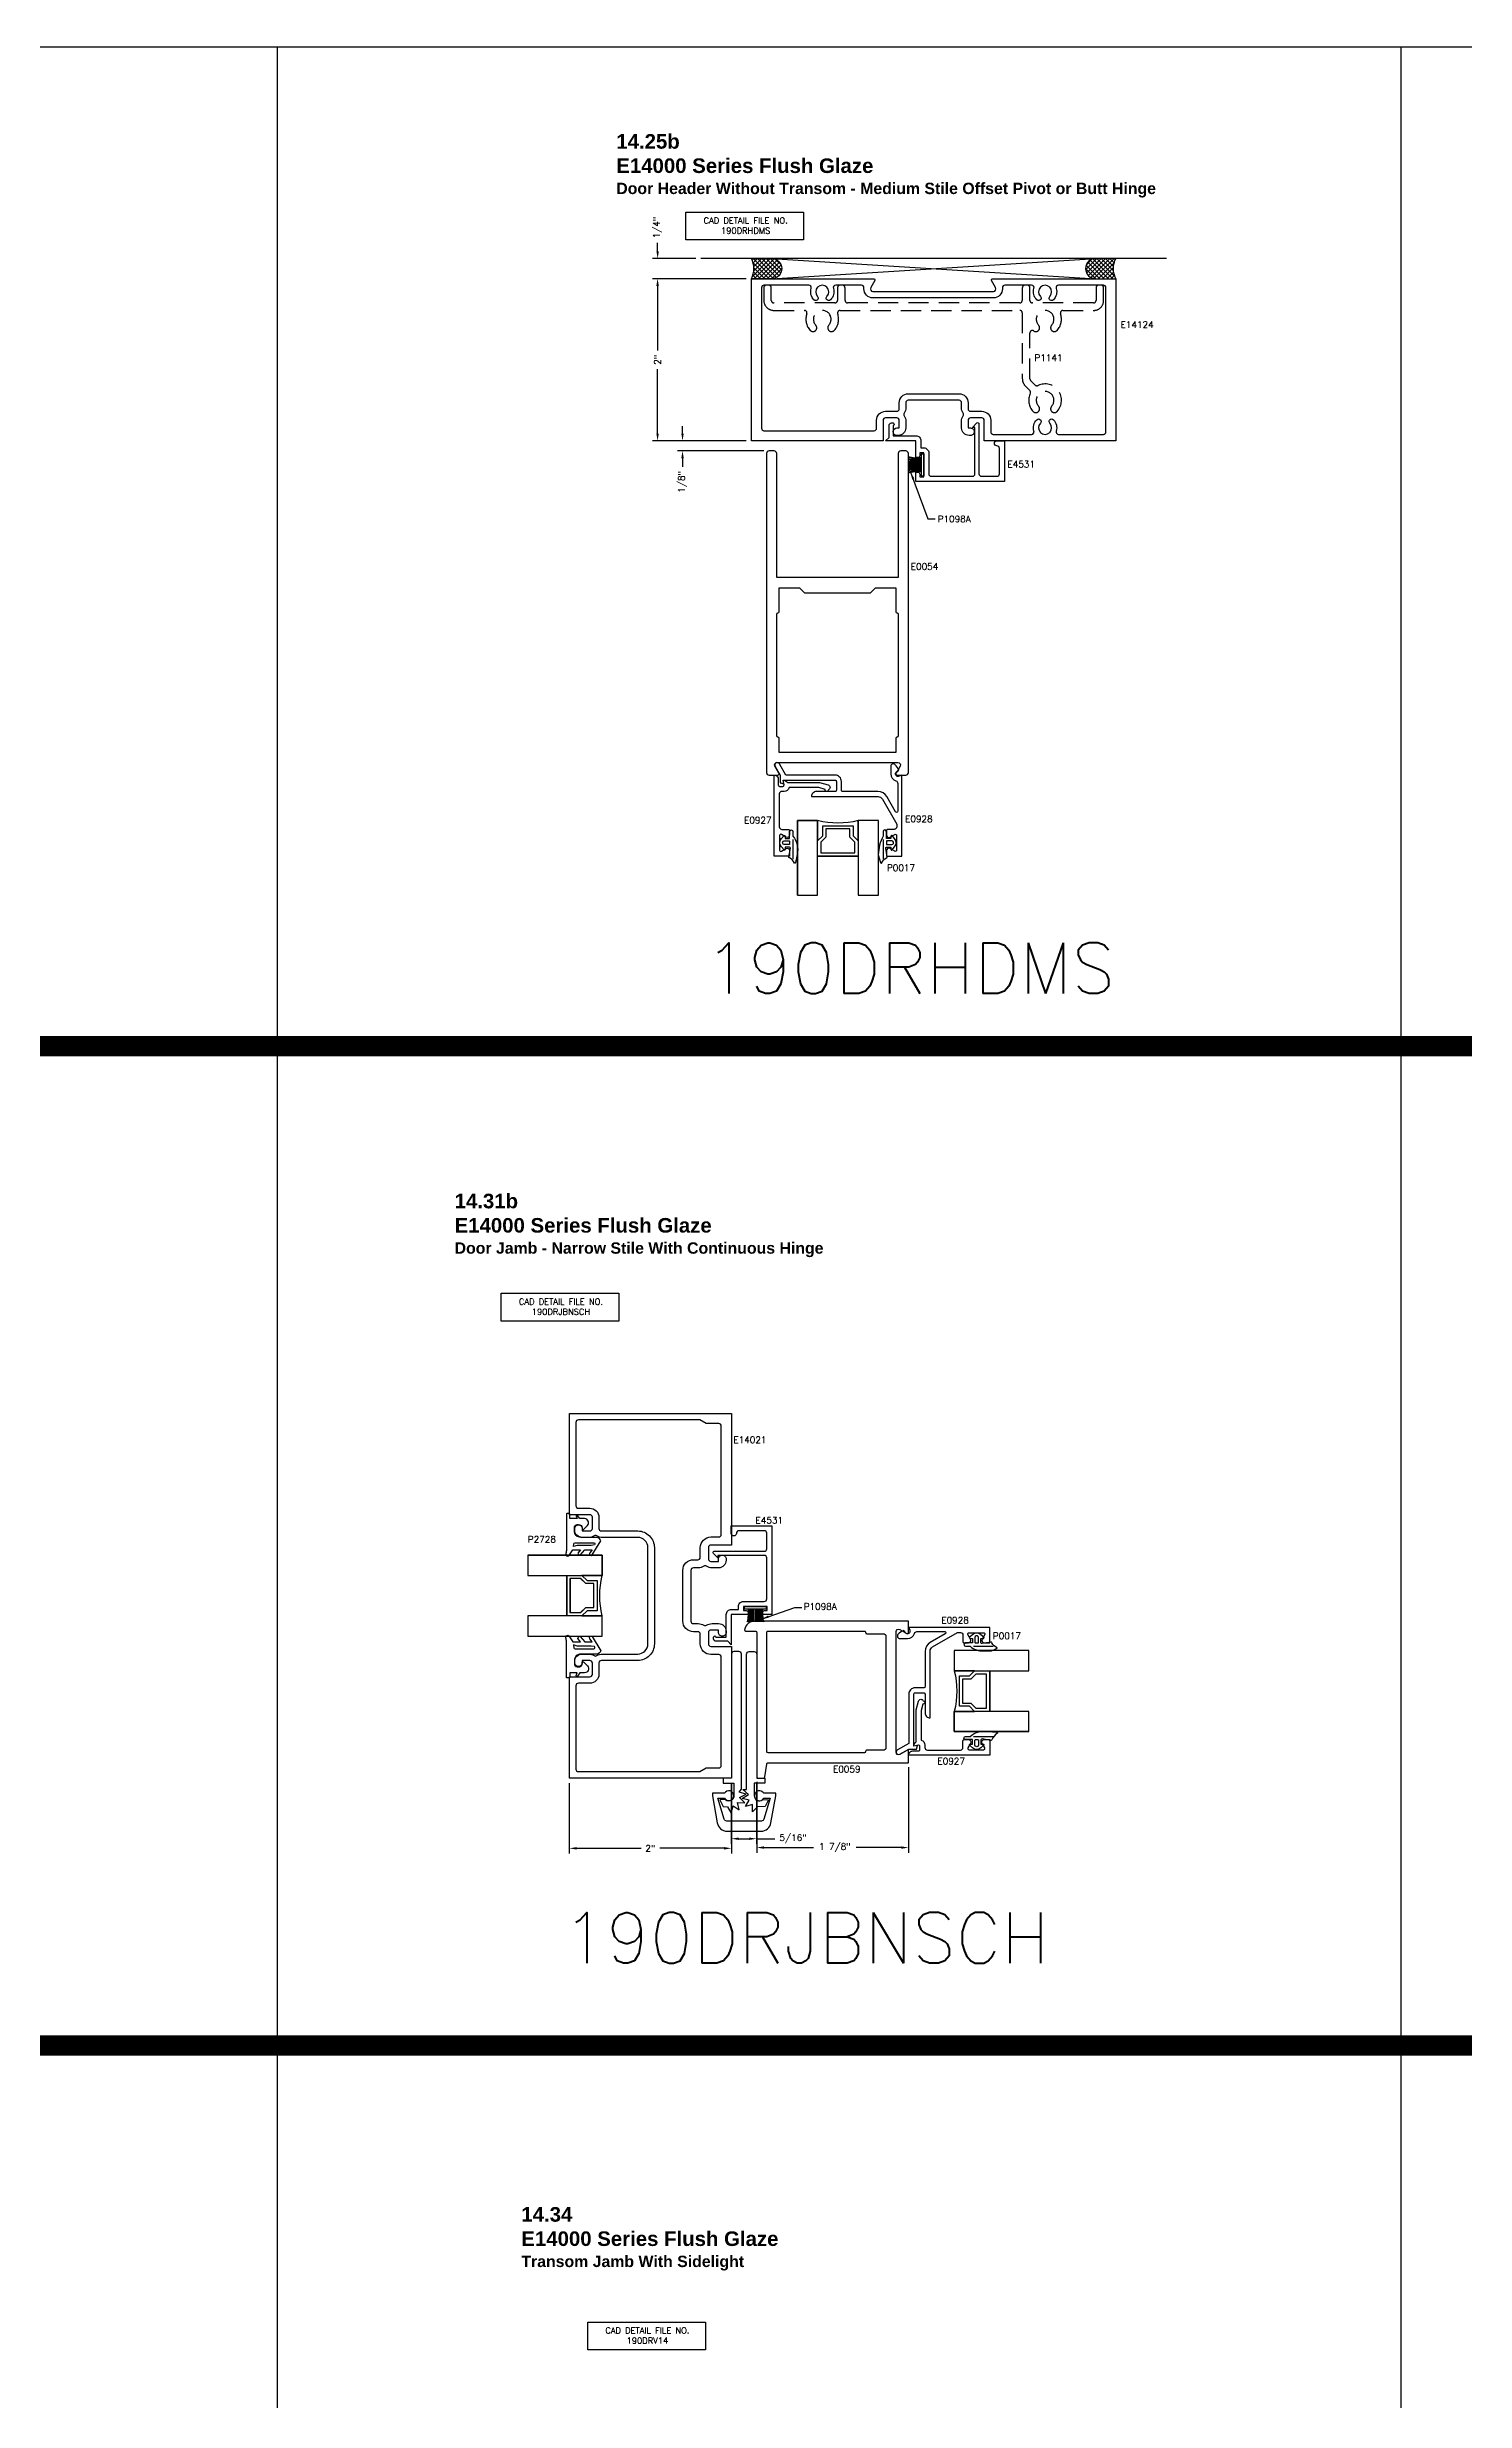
# Model space of a CAD drawing. Extents: x 0 to 139, y -24 to 89.
# Drawn here: x 80.61 to 98.1, y 59.81 to 88.85 of the extents above; entities that cross this region are included whole.
import ezdxf

# ---------------------------------------------------------------- set-up
doc = ezdxf.new("R2010")
doc.units = 0
doc.header["$MEASUREMENT"] = 0
doc.linetypes.add('HIDDEN', pattern=[0.375, 0.25, -0.125])
doc.layers.get('DEFPOINTS').update_dxf_attribs({"linetype": 'CONTINUOUS'})
for name, color, linetype in [('R-ANNO-DIMS', 3, 'CONTINUOUS'), ('R-ANNO-TEXT', 6, 'CONTINUOUS'), ('R-DET1', 4, 'CONTINUOUS'), ('R-DET2', 2, 'CONTINUOUS'), ('R-DET3', 5, 'CONTINUOUS'), ('R-OTLN', 1, 'CONTINUOUS'), ('R-PAT1', 5, 'CONTINUOUS'), ('R-PAT3', 2, 'CONTINUOUS'), ('TITLE', 7, 'CONTINUOUS')]:
    doc.layers.add(name, color=color, linetype=linetype)
doc.styles.get("Standard").update_dxf_attribs({"font": 'simplex'})
doc.dimstyles.new('1X', dxfattribs={"dimtxt": 0.08, "dimasz": 0.09, "dimexe": 0.0625, "dimexo": 0.0625, "dimgap": 0.062, "dimtad": 0, "dimdec": 5, "dimzin": 4, "dimtxsty": 'STANDARD', "dimcen": 0, "dimclrd": 256, "dimclre": 256, "dimclrt": 256, "dimazin": 3, "dimtfac": 1, "dimtdec": 5, "dimtofl": 0, "dimtmove": 0, "dimatfit": 3, "dimtolj": 1, "dimtzin": 4})
pattern_1 = [(45, (86.772433, 79.13878), (-0.0265165, 0.0265165), []), (135, (86.772433, 79.13878), (-0.0265165, -0.0265165), [])]

# ---------------------------------------------------------------- blocks, each defined once
blk = doc.blocks.new('*D128')
at = {"layer": 'DEFPOINTS', "color": 0}
for p in [(88.447, 83.995), (89.296, 83.995), (89.515, 83.87)]:
    blk.add_point(p, dxfattribs=at)
at = {"layer": 'R-ANNO-DIMS'}
for p, q in [((89.234, 83.995), (88.384, 83.995)), ((88.447, 84.085), (88.447, 84.175)), ((89.452, 83.87), (88.384, 83.87)), ((88.447, 83.78), (88.447, 83.676))]:
    blk.add_line(p, q, dxfattribs=at)
for points in [[(88.432, 84.085), (88.462, 84.085), (88.447, 83.995)], [(88.432, 83.78), (88.462, 83.78), (88.447, 83.87)]]:
    blk.add_solid(points, dxfattribs=at)
at = {"layer": 'R-ANNO-DIMS', "insert": (88.447, 83.488), "char_height": 0.08, "attachment_point": 5, "rotation": 90}
blk.add_mtext('\\A1;1/8"', dxfattribs=at)
blk = doc.blocks.new('*D129')
at = {"layer": 'DEFPOINTS', "color": 0}
for p in [(88.14, 86.245), (88.673, 86.245), (89.296, 85.995)]:
    blk.add_point(p, dxfattribs=at)
at = {"layer": 'R-ANNO-DIMS'}
for p, q in [((88.14, 86.335), (88.14, 86.439)), ((88.611, 86.245), (88.077, 86.245)), ((89.234, 85.995), (88.077, 85.995)), ((88.14, 85.905), (88.14, 85.815))]:
    blk.add_line(p, q, dxfattribs=at)
for points in [[(88.125, 86.335), (88.155, 86.335), (88.14, 86.245)], [(88.125, 85.905), (88.155, 85.905), (88.14, 85.995)]]:
    blk.add_solid(points, dxfattribs=at)
at = {"layer": 'R-ANNO-DIMS', "insert": (88.14, 86.627), "char_height": 0.08, "attachment_point": 5, "rotation": 90}
blk.add_mtext('\\A1;1/4"', dxfattribs=at)
blk = doc.blocks.new('*D130')
at = {"layer": 'DEFPOINTS', "color": 0}
for p in [(88.139, 85.995), (89.296, 85.995), (89.296, 83.995)]:
    blk.add_point(p, dxfattribs=at)
at = {"layer": 'R-ANNO-DIMS'}
for p, q in [((89.234, 85.995), (88.076, 85.995)), ((88.139, 85.905), (88.139, 85.11)), ((88.139, 84.085), (88.139, 84.88)), ((89.234, 83.995), (88.076, 83.995))]:
    blk.add_line(p, q, dxfattribs=at)
for points in [[(88.124, 85.905), (88.154, 85.905), (88.139, 85.995)], [(88.124, 84.085), (88.154, 84.085), (88.139, 83.995)]]:
    blk.add_solid(points, dxfattribs=at)
at = {"layer": 'R-ANNO-DIMS', "insert": (88.139, 84.995), "char_height": 0.08, "attachment_point": 5, "rotation": 90}
blk.add_mtext('\\A1;2"', dxfattribs=at)
blk = doc.blocks.new('*D155')
at = {"layer": 'DEFPOINTS', "color": 0}
for p in [(87.05, 67.495), (89.05, 67.495), (87.05, 66.628)]:
    blk.add_point(p, dxfattribs=at)
at = {"layer": 'R-ANNO-DIMS'}
for p, q in [((87.05, 67.432), (87.05, 66.565)), ((89.05, 67.432), (89.05, 66.565)), ((87.14, 66.628), (87.935, 66.628)), ((88.96, 66.628), (88.166, 66.628))]:
    blk.add_line(p, q, dxfattribs=at)
for points in [[(87.14, 66.643), (87.14, 66.613), (87.05, 66.628)], [(88.96, 66.643), (88.96, 66.613), (89.05, 66.628)]]:
    blk.add_solid(points, dxfattribs=at)
at = {"layer": 'R-ANNO-DIMS', "insert": (88.05, 66.628), "char_height": 0.08, "attachment_point": 5}
blk.add_mtext('\\A1;2"', dxfattribs=at)
blk = doc.blocks.new('*D156')
at = {"layer": 'DEFPOINTS', "color": 0}
for p in [(91.237, 67.692), (89.362, 67.51), (91.237, 66.637)]:
    blk.add_point(p, dxfattribs=at)
at = {"layer": 'R-ANNO-DIMS'}
for p, q in [((89.362, 67.447), (89.362, 66.574)), ((91.237, 67.63), (91.237, 66.574)), ((89.452, 66.637), (90.064, 66.637)), ((91.147, 66.637), (90.588, 66.637))]:
    blk.add_line(p, q, dxfattribs=at)
for points in [[(89.452, 66.652), (89.452, 66.622), (89.362, 66.637)], [(91.147, 66.652), (91.147, 66.622), (91.237, 66.637)]]:
    blk.add_solid(points, dxfattribs=at)
at = {"layer": 'R-ANNO-DIMS', "insert": (90.326, 66.637), "char_height": 0.08, "attachment_point": 5}
blk.add_mtext('\\A1;1 7/8"', dxfattribs=at)
blk = doc.blocks.new('*D157')
at = {"layer": 'DEFPOINTS', "color": 0}
for p in [(89.049, 67.494), (89.361, 67.494), (89.361, 66.746)]:
    blk.add_point(p, dxfattribs=at)
at = {"layer": 'R-ANNO-DIMS'}
for p, q in [((89.049, 67.432), (89.049, 66.684)), ((89.361, 67.432), (89.361, 66.684)), ((89.139, 66.746), (89.271, 66.746)), ((89.361, 66.746), (89.586, 66.746))]:
    blk.add_line(p, q, dxfattribs=at)
for points in [[(89.139, 66.761), (89.139, 66.731), (89.049, 66.746)], [(89.271, 66.761), (89.271, 66.731), (89.361, 66.746)]]:
    blk.add_solid(points, dxfattribs=at)
at = {"layer": 'R-ANNO-DIMS', "insert": (89.811, 66.746), "char_height": 0.08, "attachment_point": 5}
blk.add_mtext('\\A1;5/16"', dxfattribs=at)
blk = doc.blocks.new('WEATHERING')
at = {"layer": 'R-DET2'}
for p, q in [((0, 0), (0, -0.27)), ((0, 0), (0.03, 0)), ((0.03, 0), (0.03, -0.27)), ((0, -0.129), (-0.16, -0.129)), ((0, -0.139), (-0.16, -0.139)), ((0, -0.27), (0.03, -0.27))]:
    blk.add_line(p, q, dxfattribs=at)
for centre, radius, start, end in [((-0.056, 0.313), 0.361, 253.2416, 278.8875), ((-0.056, 0.313), 0.371, 253.7056, 278.6489), ((-0.057, 0.486), 0.557, 259.3278, 275.8729), ((-0.057, 0.486), 0.566, 259.5182, 275.7701), ((-0.063, 0.677), 0.77, 262.7557, 274.6832), ((-0.063, 0.677), 0.78, 262.849, 274.6238), ((-0.066, 1.463), 1.578, 266.5833, 272.3941), ((-0.067, -1.773), 1.619, 87.6382, 93.304), ((-0.064, -0.966), 0.8, 85.4377, 96.9231), ((-0.064, -0.966), 0.79, 85.3793, 97.0112), ((-0.058, -0.769), 0.58, 84.3053, 100.1631), ((-0.058, -0.769), 0.57, 84.2043, 100.3432), ((-0.056, -0.591), 0.38, 81.4567, 105.8164), ((-0.056, -0.591), 0.37, 81.2223, 106.2556)]:
    blk.add_arc(centre, radius, start, end, dxfattribs=at)
blk = doc.blocks.new('HINGE')
at = {"layer": 'R-DET3'}
for points in [[(-0.55, -0.229), (-0.527, -0.141), (-0.449, -0.188), (-0.473, -0.1), (-0.382, -0.102), (-0.445, -0.037), (-0.364, 0.006), (-0.452, 0.031), (-0.422, 0.066), (-0.422, 1.734, 0.414214), (-0.453, 1.765), (-0.516, 1.765, 0.414214), (-0.547, 1.734), (-0.547, 0.203), (-0.647, 0.203), (-0.647, 0.141), (-0.516, 0.141), (-0.516, -0.016, -0.642637), (-0.619, -0.063), (-0.691, -0.067), (-0.649, -0.146), (-0.595, -0.15)], [(-0.327, -0.069), (-0.415, -0.047), (-0.337, -0.001), (-0.404, 0.061), (-0.359, 0.062), (-0.359, 1.734, -0.414214), (-0.328, 1.765), (-0.265, 1.765, -0.414214), (-0.234, 1.734), (-0.234, 0.203), (-0.134, 0.203), (-0.134, 0.141), (-0.265, 0.141), (-0.265, -0.016, 0.642637), (-0.162, -0.063), (-0.09, -0.067), (-0.132, -0.146), (-0.225, -0.153), (-0.286, -0.214), (-0.285, -0.123), (-0.372, -0.148)], [(-0.182, -0.453, 0.36397), (-0.059, -0.35), (0, -0.016), (0, 0.015), (-0.148, 0.015, 3.766779), (-0.148, -0.046), (-0.067, -0.046), (-0.145, -0.302, -0.36397), (-0.176, -0.328), (-0.605, -0.328, -0.36397), (-0.636, -0.302), (-0.714, -0.046), (-0.633, -0.046, 3.766779), (-0.633, 0.015), (-0.781, 0.015), (-0.781, -0.016), (-0.722, -0.35, 0.36397), (-0.599, -0.453)]]:
    blk.add_lwpolyline(points, format="xyb", close=True, dxfattribs=at)
blk = doc.blocks.new('P2728_GASKET')
at = {"layer": 'R-DET2'}
blk.add_lwpolyline([(86.461, 33.362), (86.567, 33.537, 0.301952), (86.52, 33.577), (86.32, 33.577, -0.414214), (86.24, 33.657), (86.24, 33.695, -0.388879), (86.276, 33.735), (86.292, 33.736, -0.440011), (86.336, 33.696), (86.336, 33.682, 0.668179), (86.353, 33.675), (86.401, 33.724, 0.668179), (86.366, 33.809), (86.307, 33.809), (86.279, 33.849, 0.836323), (86.264, 33.842), (86.273, 33.809), (86.189, 33.809, -0.414214), (86.183, 33.815), (86.183, 33.865, 0.414214), (86.177, 33.871), (86.149, 33.871, 0.414214), (86.143, 33.865), (86.143, 33.427, -0.083245), (86.135, 33.378), (86.135, 33.378)], format="xyb", dxfattribs=at)
for points in [[(86.174, 33.352), (86.223, 33.426), (86.314, 33.426), (86.283, 33.384)], [(86.313, 33.359), (86.371, 33.426), (86.462, 33.426), (86.431, 33.388)]]:
    blk.add_lwpolyline(points, dxfattribs=at)
blk.add_lwpolyline([(86.235, 33.499, -0.372312), (86.249, 33.512), (86.48, 33.512, -0.668179), (86.49, 33.486), (86.448, 33.478), (86.274, 33.478), (86.23, 33.465)], format="xyb", close=True, dxfattribs=at)
at = {"layer": 'R-DET2', "ltscale": 0.1}
for centre, radius, start, end in [((86.157, 33.369), 0.0237, 157.7655, 314.5007), ((86.313, 33.388), 0.0297, 188.4603, 270), ((86.446, 33.375), 0.0199, 139.7022, 319.7022)]:
    blk.add_arc(centre, radius, start, end, dxfattribs=at)
blk = doc.blocks.new('A$C30C73CD6')
at = {"layer": 'R-DET2'}
blk.add_lwpolyline([(0, 1), (0, 0.75), (0.919, 0.75), (0.919, 1), (0, 1), (0.919, 1), (0.919, 0.75), (0.669, 0.75), (0.731, 0.688), (0.856, 0.688), (0.856, 0.312), (0.731, 0.312), (0.669, 0.25), (0.481, 0.25), (0.481, 0.75), (0.481, 0.25), (0, 0.25), (0, 0), (0.919, 0), (0.919, 0.25), (0.669, 0.25), (0.919, 0.25, -0.12331), (0.919, 0.75, 1.569004)], format="xyb", dxfattribs=at)
blk.add_lwpolyline([(0.521, 0.71), (0.521, 0.29), (0.653, 0.29), (0.715, 0.352), (0.816, 0.352), (0.816, 0.648), (0.715, 0.648), (0.653, 0.71), (0.521, 0.71)], dxfattribs=at)

msp = doc.modelspace()

# ---------------------------------------------------------------- hatches: boundary and pattern name
at = {"layer": 'R-PAT1'}
h = msp.add_hatch(dxfattribs=at)
h.set_pattern_fill('ANSI37', color=256, scale=0.3, style=0)
h.set_pattern_definition(pattern_1)
h.paths.add_polyline_path([(89.2962459, 86.2451362, -0.2468022963), (89.2962459, 85.9951362), (89.5461969, 85.9951362), (89.5618587, 85.9961151, 0.882004857), (89.5618585, 86.2441574), (89.5461969, 86.2451362)])
h = msp.add_hatch(dxfattribs=at)
h.set_pattern_fill('ANSI37', color=256, scale=0.3, style=0)
h.set_pattern_definition(pattern_1)
h.paths.add_polyline_path([(93.7961479, 86.2451362, 0.2468022963), (93.7961479, 85.9951362), (93.5461969, 85.9951362), (93.530535, 85.9961151, -0.882004857), (93.5305352, 86.2441574), (93.5461969, 86.2451362)])

# ---------------------------------------------------------------- linework, layer by layer
at = {"layer": 'R-ANNO-TEXT'}
for points in [[(88.489264, 86.8167414), (89.9407439, 86.8167414), (89.9407439, 86.4746785), (88.489264, 86.4746785)], [(86.2101718, 73.476413), (87.6616517, 73.476413), (87.6616517, 73.1343501), (86.2101718, 73.1343501)], [(87.2770376, 60.7813253), (88.7285175, 60.7813253), (88.7285175, 60.4392625), (87.2770376, 60.4392625)]]:
    msp.add_lwpolyline(points, close=True, dxfattribs=at)
at = {"layer": 'R-DET1'}
for points in [[(91.3267459, 84.0571352, -0.4142135624), (91.3887459, 83.9951352), (91.3887459, 83.9081352), (91.4237459, 83.9081342, -0.4142135624), (91.4857459, 83.8461342), (91.4857449, 83.5881352, 0.4142135624), (91.5167449, 83.5571352), (92.0242439, 83.5571352, 0.4142135624), (92.0552439, 83.5881352), (92.0552439, 84.1601352), (92.0242439, 84.1601352), (92.0798943, 84.2157858, -0.6681786379), (92.1052449, 84.2052852), (92.1052439, 83.5881352, 0.4142135624), (92.1362439, 83.5571352), (92.3274949, 83.5571352, 0.4142135624), (92.3584949, 83.5881352), (92.3584949, 83.9021352, 0.4233808722), (92.3264949, 83.9331332, -0.9999838711), (92.3264959, 83.9951352), (92.4204959, 83.9951352), (92.4204959, 83.4951352), (91.3267459, 83.4951352), (91.3267459, 83.6081352), (91.3507459, 83.6081352, -0.4142135624), (91.3737459, 83.5851352), (91.3737449, 83.5511342), (91.4237459, 83.5511342), (91.4237459, 83.8461342), (91.3737449, 83.8461342), (91.3737459, 83.8111352, -0.4142135624), (91.3507459, 83.7881352), (91.3267459, 83.7881352), (91.3267459, 83.9951352), (90.9522449, 83.9951352), (90.9952449, 84.0381352), (90.9952459, 84.1841352, -0.4142135624), (91.0262459, 84.2151352), (91.0452459, 84.2151352, -1), (91.0452459, 84.1851352), (91.0452459, 84.0571352)], [(90.3772995, 79.6054209), (90.8593134, 79.6054209, -0.2679441748), (90.9130074, 79.5744209), (91.0909554, 79.2662051), (91.0909554, 79.2314208, -0.4142135624), (91.0599554, 79.2004208), (90.9779554, 79.2004208, 0.4142135624), (90.9629554, 79.1854208), (90.9629554, 79.1334208, 0.5773502019), (91.0094554, 79.106574), (91.0654554, 79.1389056, -0.5773502019), (91.0879554, 79.1259152), (91.0879554, 78.9439262, -0.5773519876), (91.0654554, 78.9309359), (91.0094556, 78.9632678, 0.5773519876), (90.9629554, 78.9364211), (90.9629554, 78.8694209), (91.1529554, 78.8694209), (91.1529554, 79.8694208), (91.1184601, 79.8556344, -0.8690756106), (91.0879501, 79.9089117), (91.1169556, 79.9314205, 0.1233324455), (91.0682824, 80.0017446, 0.6447667401), (91.0169554, 79.9784888), (91.0169555, 79.8844209, 0.3306536284), (91.0809224, 79.7982682, -0.3306533202), (91.1029554, 79.7685934), (91.1029554, 79.4254023, -0.7673263224), (91.0749651, 79.4179023), (90.9669894, 79.6049209, 0.2679502201), (90.8587364, 79.6674209), (90.4239555, 79.6674209, -0.4142135624), (90.4079555, 79.6834209), (90.4079555, 79.7914209, 0.4142135624), (90.3299555, 79.8694209), (89.7228426, 79.8694209), (89.6423022, 80.0089209, 1), (89.5886087, 79.9779209), (89.6512512, 79.8694208), (89.6512512, 79.7737465), (89.6972512, 79.7614209), (89.6891402, 79.8074209), (90.3299555, 79.8074209, -0.4142135624), (90.3459555, 79.7914209), (90.3459555, 79.6834209, -0.4142135624), (90.3299555, 79.6674209), (90.0999555, 79.6674209, 0.4142135624), (90.0379555, 79.6054209)], [(89.7691401, 78.936421), (89.7691401, 78.869421), (89.5791401, 78.869421), (89.5791401, 79.8694208, -0.4142136795), (89.6291401, 79.8194208), (89.6291401, 79.7464209, 0.4142135624), (89.6441401, 79.7314209), (89.6846648, 79.7314209, 0.4663063931), (89.6994369, 79.7490256), (89.6891402, 79.8074209, -0.2521277737), (89.7411398, 79.7774206), (90.1361403, 79.777421), (90.244163, 79.7484764, -0.7157527911), (90.2480722, 79.6899266, -1.1795036867), (90.2087978, 79.6937653), (90.1279768, 79.715421), (89.7624374, 79.715421, -0.3397134022), (89.702541, 79.6694209), (89.6721401, 79.6694209, 0.4142135232), (89.6411401, 79.6384209), (89.6411401, 79.231421, 0.4142136569), (89.6721401, 79.200421), (89.7541401, 79.200421, -0.4142135624), (89.7691401, 79.185421), (89.7691401, 79.133421, -0.5773651401), (89.7226389, 79.1065749), (89.6666401, 79.1389058, 0.5773517472), (89.6441401, 79.1259155), (89.6441401, 78.9439264, 0.5773513623), (89.6666401, 78.9309361), (89.7224718, 78.9631699, -0.5794456886), (89.7691401, 78.936421, 1)], [(88.9872451, 69.5144479, -0.4142135624), (89.0492451, 69.5764479), (89.1362451, 69.5764479), (89.1362461, 69.6114479, -0.4142135624), (89.1982461, 69.6734479), (89.4562451, 69.6734469, 0.4142135624), (89.4872451, 69.7044469), (89.4872451, 70.2119459, 0.4142135624), (89.4562451, 70.2429459), (88.8842451, 70.2429459), (88.8842451, 70.2119459), (88.8285946, 70.2675964, -0.6681786379), (88.8390951, 70.2929469), (89.4562451, 70.2929459, 0.4142135624), (89.4872451, 70.3239459), (89.4872451, 70.5151969, 0.4142135624), (89.4562451, 70.5461969), (89.1422451, 70.5461969, 0.4233808722), (89.1112471, 70.5141969, -0.9999838711), (89.0492451, 70.5141979), (89.0492451, 70.6081979), (89.5492451, 70.6081979), (89.5492451, 69.5144479), (89.4362451, 69.5144479), (89.4362451, 69.5384479, -0.4142135624), (89.4592451, 69.5614479), (89.4932461, 69.5614469), (89.4932461, 69.6114479), (89.1982461, 69.6114479), (89.1982461, 69.5614469), (89.2332451, 69.5614479, -0.4142135624), (89.2562451, 69.5384479), (89.2562451, 69.5144479), (89.0492451, 69.5144479), (89.0492451, 69.1399469), (89.0062451, 69.1829469), (88.8602451, 69.1829479, -0.4142135624), (88.8292451, 69.2139479), (88.8292451, 69.2329479, -1), (88.8592451, 69.2329479), (88.9872451, 69.2329479)], [(91.5021047, 68.5769325), (91.5021047, 69.0589464, -0.2679441748), (91.5331047, 69.1126404), (91.8413205, 69.2905884), (91.8761048, 69.2905884, -0.4142135624), (91.9071048, 69.2595884), (91.9071048, 69.1775884, 0.4142135624), (91.9221048, 69.1625884), (91.9741048, 69.1625884, 0.5773502019), (92.0009516, 69.2090884), (91.96862, 69.2650884, -0.5773502019), (91.9816104, 69.2875884), (92.1635993, 69.2875884, -0.5773519876), (92.1765896, 69.2650883), (92.1442578, 69.2090885, 0.5773519876), (92.1711045, 69.1625884), (92.2381047, 69.1625884), (92.2381047, 69.3525884), (91.2381048, 69.3525884), (91.2518911, 69.318093, -0.8690756106), (91.1986138, 69.287583), (91.176105, 69.3165885, 0.1233324455), (91.1057809, 69.2679154, 0.6447667401), (91.1290367, 69.2165884), (91.2231047, 69.2165884, 0.3306536284), (91.3092574, 69.2805553, -0.3306533202), (91.3389322, 69.3025884), (91.6821232, 69.3025884, -0.7673263224), (91.6896232, 69.274598), (91.5026047, 69.1666224, 0.2679502201), (91.4401047, 69.0583694), (91.4401047, 68.6235885, -0.4142135624), (91.4241047, 68.6075885), (91.3161047, 68.6075885, 0.4142135624), (91.2381047, 68.5295885), (91.2381047, 67.9224755), (91.0986047, 67.8419351, 1), (91.1296047, 67.7882416), (91.2381048, 67.8508841), (91.333779, 67.8508841), (91.3461047, 67.8968842), (91.3001047, 67.8887731), (91.3001047, 68.5295885, -0.4142135624), (91.3161047, 68.5455885), (91.4241047, 68.5455885, -0.4142135624), (91.4401047, 68.5295885), (91.4401047, 68.2995885, 0.4142135624), (91.5021047, 68.2375885)], [(92.1711046, 67.968773), (92.2381046, 67.968773), (92.2381046, 67.778773), (91.2381047, 67.778773, -0.4142136795), (91.2881047, 67.828773), (91.3611047, 67.828773, 0.4142135624), (91.3761047, 67.843773), (91.3761047, 67.8842977, 0.4663063931), (91.3585, 67.8990698), (91.3001047, 67.8887731, -0.2521277737), (91.330105, 67.9407727), (91.3301046, 68.3357732), (91.3590492, 68.4437959, -0.7157527911), (91.417599, 68.4477051, -1.1795036867), (91.4137603, 68.4084307), (91.3921046, 68.3276097), (91.3921046, 67.9620703, -0.3397134022), (91.4381047, 67.9021739), (91.4381047, 67.8717731, 0.4142135232), (91.4691047, 67.840773), (91.8761046, 67.840773, 0.4142136569), (91.9071046, 67.871773), (91.9071046, 67.953773, -0.4142135624), (91.9221046, 67.968773), (91.9741046, 67.968773, -0.5773651401), (92.0009507, 67.9222718), (91.9686197, 67.866273, 0.5773517472), (91.9816101, 67.843773), (92.1635992, 67.843773, 0.5773513623), (92.1765895, 67.866273), (92.1443557, 67.9221047, -0.5794456886), (92.1711046, 67.968773, 1)]]:
    msp.add_lwpolyline(points, format="xyb", close=True, dxfattribs=at)
at = {"layer": 'R-DET2'}
for points in [[(89.8645236, 78.3899621), (90.1145236, 78.389962), (90.1145236, 79.3091625), (89.8645236, 79.3091625), (89.8645236, 78.389962), (89.8645236, 79.3091625), (90.1145236, 79.3091625), (90.1145236, 79.0591625), (90.1765236, 79.1211625), (90.1765236, 79.2461625), (90.5525236, 79.2461625), (90.5525236, 79.1211625), (90.6145236, 79.0591625), (90.6145236, 78.8711625), (90.1145236, 78.8711625), (90.6145236, 78.8711625), (90.6145236, 78.389962), (90.8645236, 78.389962), (90.8645236, 79.3091625), (90.6145236, 79.3091625), (90.6145236, 79.0591625), (90.6145236, 79.3091625, -0.1233101835), (90.1145236, 79.3091625, 1.5690044203)], [(92.7198049, 68.0678521), (92.7198051, 68.3178521), (91.8006046, 68.3178521), (91.8006046, 68.0678521), (92.7198051, 68.0678521), (91.8006046, 68.0678521), (91.8006046, 68.3178521), (92.0506046, 68.3178521), (91.9886046, 68.3798521), (91.8636046, 68.3798521), (91.8636046, 68.7558521), (91.9886046, 68.7558521), (92.0506046, 68.8178521), (92.2386046, 68.8178521), (92.2386046, 68.3178521), (92.2386046, 68.8178521), (92.7198051, 68.8178521), (92.7198051, 69.0678521), (91.8006046, 69.0678521), (91.8006046, 68.8178521), (92.0506046, 68.8178521), (91.8006046, 68.8178521, -0.1233101835), (91.8006046, 68.3178521, 1.5690044203)]]:
    msp.add_lwpolyline(points, format="xyb", dxfattribs=at)
for points in [[(89.862412, 78.890278), (89.8408924, 78.7921694, -0.4770370124), (89.8288114, 78.7823883, 0.1690634905), (89.7668558, 78.8512945, -0.3788088369), (89.7589749, 78.8619471), (89.7781889, 78.9672638, 0.3462419148), (89.768227, 78.9831353), (89.7141401, 78.9831353), (89.7130292, 78.9529381, -0.6086559015), (89.6998845, 78.9475347), (89.6675738, 78.9840874, -0.3786170875), (89.6675738, 79.0871833), (89.6998845, 79.1237359, -0.6086559015), (89.7130292, 79.1183326), (89.7141401, 79.0881353), (89.7691401, 79.0881353), (89.7691401, 79.1731353, -1), (89.8091401, 79.1731353), (89.8091401, 79.1180958, -0.2291450247)], [(89.6830927, 79.0431353, -0.3419987131), (89.7024576, 79.0581353), (89.7611401, 79.0581353, -0.4142135624), (89.7691401, 79.0501353), (89.7691401, 79.0211353, -0.4142135624), (89.7611401, 79.0131353), (89.7024576, 79.0131353, -0.3419987131), (89.6830927, 79.0281353, -0.1270166538)], [(90.8628073, 78.8885389), (90.8912034, 78.7921695, 0.4770370124), (90.9032845, 78.7823885, -0.1690634905), (90.96524, 78.8512947, 0.3788088369), (90.9731209, 78.8619473), (90.9539068, 78.9672639, -0.3462419148), (90.9638687, 78.9831355), (91.0179556, 78.9831356), (91.0190665, 78.9529383, 0.6086559015), (91.0322113, 78.947535), (91.0645219, 78.9840876, 0.3786170875), (91.0645218, 79.0871836), (91.0322111, 79.1237362, 0.6086559015), (91.0190664, 79.1183328), (91.0179555, 79.0881356), (90.9629555, 79.0881355), (90.9629554, 79.1731355, 1), (90.9229554, 79.1731355), (90.9229555, 79.118096, 0.1189915276)], [(91.0490029, 79.0431356, 0.3419987131), (91.029638, 79.0581356), (90.9709555, 79.0581355, 0.4142135624), (90.9629556, 79.0501355), (90.9629556, 79.0211355, 0.4142135624), (90.9709556, 79.0131355), (91.029638, 79.0131356, 0.3419987131), (91.0490029, 79.0281356, 0.1270166538)], [(92.1637043, 69.0666985), (92.2618129, 69.0666985, 0.0952568894), (92.3309239, 69.1025218, -0.1690634905), (92.2620177, 69.1644774, 0.3788088369), (92.2513651, 69.1723582), (92.1460484, 69.1531442, -0.3462419148), (92.1301769, 69.1631062), (92.1301769, 69.2171931), (92.1603741, 69.218304, 0.6086559015), (92.1657775, 69.2314487), (92.1292249, 69.2637594, 0.3786170875), (92.0261289, 69.2637594), (91.9895763, 69.2314487, 0.6086559015), (91.9949796, 69.218304), (92.0251769, 69.2171931), (92.0251769, 69.1621931), (91.9401769, 69.1625884, 0.9902627653), (91.9401769, 69.1221931), (91.9952164, 69.1221931, 0.2273912409)], [(92.0701769, 69.2482405, 0.3419987131), (92.0551769, 69.2288755), (92.0551769, 69.1701931, 0.4142135624), (92.0631769, 69.1621931), (92.0921769, 69.1621931, 0.4142135624), (92.1001769, 69.1701931), (92.1001769, 69.2288755, 0.3419987131), (92.0851769, 69.2482405, 0.1270166538)], [(92.2240429, 68.0678467), (92.3221514, 68.0617, -0.4770370124), (92.3319325, 68.0496189, 0.1442251296), (92.2620175, 67.9664884, -0.3788088369), (92.2513649, 67.9586076), (92.1460483, 67.9778217, 0.3462419148), (92.1301767, 67.9678597), (92.1301767, 67.9137728), (92.1603739, 67.9126619, -0.6086559015), (92.1657773, 67.8995172), (92.1292246, 67.8672066, -0.3786170875), (92.0261286, 67.8672066), (91.989576, 67.8995173, -0.6086559015), (91.9949794, 67.9126621), (92.0251767, 67.9137729), (92.0251767, 67.9687729), (91.9401767, 67.968773, -1), (91.9401767, 68.008773), (91.9952163, 68.0087729, -0.2524140837)], [(92.0701766, 67.8827255, -0.3419987131), (92.0551767, 67.9020904), (92.0551767, 67.9607729, -0.4142135624), (92.0631767, 67.9687729), (92.0921767, 67.9687729, -0.4142135624), (92.1001767, 67.9607729), (92.1001767, 67.9020904, -0.3419987131), (92.0851766, 67.8827255, -0.1270166538)]]:
    msp.add_lwpolyline(points, format="xyb", close=True, dxfattribs=at)
for points in [[(89.8091401, 79.0739455), (89.8088924, 78.8341695)], [(90.1545236, 78.9111625), (90.5745236, 78.9111625), (90.5745236, 79.042594), (90.5125236, 79.104594), (90.5125236, 79.2061625), (90.2165236, 79.2061625), (90.2165236, 79.104594), (90.1545236, 79.042594), (90.1545236, 78.9111625)], [(90.9229555, 79.0739457), (90.9232034, 78.8341696)], [(87.0584835, 69.955718), (87.0584835, 69.535718), (87.189915, 69.535718), (87.251915, 69.597718), (87.3534835, 69.597718), (87.3534835, 69.893718), (87.251915, 69.893718), (87.189915, 69.955718), (87.0584835, 69.955718)], [(92.0393667, 69.1221931), (92.2791427, 69.1224407)], [(92.1986046, 68.3578521), (92.1986046, 68.7778521), (92.0671731, 68.7778521), (92.0051731, 68.7158521), (91.9036046, 68.7158521), (91.9036046, 68.4198521), (92.0051731, 68.4198521), (92.0671731, 68.3578521), (92.1986046, 68.3578521)], [(92.1986046, 68.3578521), (92.1986046, 68.7778521), (92.0671731, 68.7778521), (92.0051731, 68.7158521), (91.9036046, 68.7158521), (91.9036046, 68.4198521), (92.0051731, 68.4198521), (92.0671731, 68.3578521), (92.1986046, 68.3578521)], [(92.0393665, 68.0087729), (92.2791426, 68.0085251)]]:
    msp.add_lwpolyline(points, dxfattribs=at)
at = {"layer": 'R-DET3'}
for p, q in [((94.4186865, 86.2451362), (88.6731713, 86.2451362)), ((89.5461969, 86.2451362), (93.5461969, 85.9951362)), ((89.5461969, 85.9951362), (93.5461969, 86.2451362))]:
    msp.add_line(p, q, dxfattribs=at)
at = {"layer": 'R-DET3', "linetype": 'HIDDEN'}
msp.add_lwpolyline([(92.7332949, 85.8841352, 0.4142135624), (92.7022949, 85.9151352), (92.6712949, 85.9151352, 0.4142135624), (92.6402949, 85.8841352), (92.6402949, 85.7281352, -0.4142135624), (92.6092949, 85.6971352), (90.4832999, 85.6971352, -0.4142135624), (90.4522999, 85.7281352), (90.4522999, 85.8841352, 0.4142135624), (90.4212999, 85.9151352), (90.3902999, 85.9151352, 0.4142135624), (90.3592999, 85.8841352), (90.3592999, 85.7281352, -0.4142135624), (90.3282999, 85.6971352), (89.5735449, 85.6971352, -0.4142135624), (89.5425449, 85.7281352), (89.5425449, 85.8841352, 0.4142135624), (89.5115449, 85.9151352), (89.4805449, 85.9151352, 0.4142135624), (89.4495449, 85.8841352), (89.4495449, 85.7291352, 0.4142135624), (89.5745449, 85.6041352), (89.9517435, 85.6041352, -0.5181193094), (89.9809549, 85.5627576, 0.27806951), (90.022609, 85.3584055, 0.5062303828), (90.0971076, 85.3666304, 0.3278181232), (90.0910657, 85.4213553, -2.2780811719), (90.251534, 85.4213553, 0.3278181232), (90.2454922, 85.3666304, 0.5062303828), (90.3199907, 85.3584055, 0.27806951), (90.3616449, 85.5627576, -0.5181193094), (90.3908562, 85.6041352), (92.6092949, 85.6041352, -0.4142135624), (92.6402949, 85.5731352), (92.6402949, 84.762151, 0.1989123674), (92.6769065, 84.6737627), (92.7330395, 84.6176297, -0.3180460654), (92.7390824, 84.5823283, 0.3065542285), (92.772604, 84.3584055, 0.5062303828), (92.8471026, 84.3666304, 0.3278181232), (92.8410607, 84.4213553, -2.2780811719), (93.001529, 84.4213553, 0.3278181232), (92.9954872, 84.3666304, 0.5062303828), (93.0699857, 84.3584055, 0.8256018173), (92.8341018, 84.6773477, -0.3180460654), (92.7988004, 84.6833907), (92.7423746, 84.7398165, -0.1989123674), (92.7332949, 84.7617368), (92.7332949, 85.3250976, -0.5966495988), (92.7813099, 85.3510107, 0.4311315419), (92.8471026, 85.3666304, 0.3278181232), (92.8410607, 85.4213553, -2.2780811719), (93.001529, 85.4213553, 0.3278181232), (92.9954872, 85.3666304, 0.5062303828), (93.0699857, 85.3584055, 0.27806951), (93.1116399, 85.5627576, -0.5181193094), (93.1408512, 85.6041352), (93.5220449, 85.6041352, 0.4142135624), (93.6430449, 85.7251352), (93.6430449, 85.8841352, 0.4142135624), (93.6120449, 85.9151352), (93.5810449, 85.9151352, 0.4142135624), (93.5500449, 85.8841352), (93.5500449, 85.7281352, -0.4142135624), (93.5190449, 85.6971352), (92.7642949, 85.6971352, -0.4142135624), (92.7332949, 85.7281352)], format="xyb", close=True, dxfattribs=at)
at = {"layer": 'R-OTLN'}
for points in [[(91.2022449, 84.4641352), (91.2022449, 84.4041352, -0.1465778598), (91.1820449, 84.3360352, 0.2958579882), (91.1820449, 84.3022352, -0.1465778598), (91.2022449, 84.2341352), (91.2022449, 84.1541352, -0.4139789032), (91.1092449, 84.0611352), (91.0922449, 84.0611352, -0.4130434783), (91.0462449, 84.1071352), (91.0462449, 84.1081352, -0.4130434783), (91.0922449, 84.1541352), (91.1222449, 84.1541352), (91.1222449, 84.2481352, 0.4129032258), (91.0912449, 84.2791352), (90.9522449, 84.2791352, 0.4129032258), (90.9212449, 84.2481352), (90.9212449, 83.9951352), (89.2962449, 83.9951352), (89.2962449, 85.9951352), (90.8067449, 85.9951352, -0.5775639246), (90.8197449, 85.9726352), (90.7695449, 85.8856352, 0.5779217384), (90.7964449, 85.8391352), (92.2841449, 85.8391352, 0.5779217384), (92.3110449, 85.8856352), (92.2607449, 85.9726352, -0.5775639246), (92.2737449, 85.9951352), (93.7962449, 85.9951352), (93.7962449, 83.9951352), (92.1712449, 83.9951352), (92.1712449, 84.2481352, 0.4129032258), (92.1402449, 84.2791352), (92.0012449, 84.2791352, 0.4129032258), (91.9702449, 84.2481352), (91.9702449, 84.1541352), (92.0002449, 84.1541352, -0.415219065), (92.0462449, 84.1081352), (92.0462449, 84.1071352, -0.415219065), (92.0002449, 84.0611352), (91.9832449, 84.0611352, -0.4129032258), (91.8902449, 84.1541352), (91.8902449, 84.2341352, -0.1438783915), (91.9104449, 84.3022352, 0.2958579882), (91.9104449, 84.3360352, -0.1438783915), (91.8902449, 84.4041352), (91.8902449, 84.4641352, 0.4129032258), (91.8592449, 84.4951352), (91.2332449, 84.4951352, 0.4129032258), (91.2022449, 84.4641352)], [(92.2822449, 84.0751352), (92.7546449, 84.0751352, 0.4997946556), (92.7843449, 84.1150352, -0.2717141363), (92.8182449, 84.2553352, -0.5), (92.8674449, 84.2493352, -0.3321236016), (92.8629449, 84.2123352, 2.3513284564), (92.9796449, 84.2123352, -0.3346707893), (92.9750449, 84.2493352, -0.5), (93.0242449, 84.2553352, -0.2709970054), (93.0582449, 84.1150352, 0.5030196766), (93.0879449, 84.0751352), (93.6402449, 84.0751352, 0.4129032258), (93.6712449, 84.1061352), (93.6712449, 85.8841352, 0.4129032258), (93.6402449, 85.9151352), (93.0879449, 85.9151352, 0.5030196766), (93.0582449, 85.8752352, -0.2706707515), (93.0242449, 85.7349352, -0.5), (92.9750449, 85.7409352, -0.3353290353), (92.9796449, 85.7779352, 2.3513284564), (92.8629449, 85.7779352, -0.3327717808), (92.8674449, 85.7409352, -0.5), (92.8182449, 85.7349352, -0.2713887228), (92.7843449, 85.8752352, 0.4997946556), (92.7546449, 85.9151352), (92.4261449, 85.9151352, 0.4129032258), (92.3951449, 85.8841352), (92.3951449, 85.8701352, -0.4144144144), (92.2841449, 85.7591352), (90.7964449, 85.7591352, -0.4144144144), (90.6854449, 85.8701352), (90.6854449, 85.8841352, 0.4129032258), (90.6544449, 85.9151352), (90.3379449, 85.9151352, 0.5030196766), (90.3082449, 85.8752352, -0.2706707515), (90.2742449, 85.7349352, -0.5), (90.2250449, 85.7409352, -0.3353290353), (90.2296449, 85.7779352, 2.3513284564), (90.1129449, 85.7779352, -0.3327717808), (90.1174449, 85.7409352, -0.5), (90.0682449, 85.7349352, -0.2713887228), (90.0343449, 85.8752352, 0.4997946556), (90.0046449, 85.9151352), (89.4522449, 85.9151352, 0.4129032258), (89.4212449, 85.8841352), (89.4212449, 84.1511352, 0.4129032258), (89.4522449, 84.1201352), (90.8102449, 84.1201352, 0.4129032258), (90.8412449, 84.1511352), (90.8412449, 84.2481352, -0.4144144144), (90.9522449, 84.3591352), (91.0912449, 84.3591352, 0.4129032258), (91.1222449, 84.3901352), (91.1222449, 84.4641352, -0.4144144144), (91.2332449, 84.5751352), (91.8592449, 84.5751352, -0.4144144144), (91.9702449, 84.4641352), (91.9702449, 84.3901352, 0.4129032258), (92.0012449, 84.3591352), (92.1402449, 84.3591352, -0.4144144144), (92.2512449, 84.2481352), (92.2512449, 84.1061352, 0.4129032258), (92.2822449, 84.0751352)], [(89.5147449, 79.8701352), (89.6227449, 79.8701352, 0.573734799), (89.6357449, 79.8926352), (89.5855449, 79.9796352, -0.5768466291), (89.6123449, 80.0261352), (91.1051449, 80.0261352, -0.5768466291), (91.1319449, 79.9796352), (91.0818449, 79.8927352, 0.5781738111), (91.0947449, 79.8701352), (91.2027449, 79.8701352, 0.4142135624), (91.2337449, 79.9011352), (91.2337449, 83.8391352, 0.4129032258), (91.2027449, 83.8701352), (91.1397449, 83.8701352, 0.4129032258), (91.1087449, 83.8391352), (91.1087449, 82.3081352), (89.6087449, 82.3081352), (89.6087449, 83.8391352, 0.4129032258), (89.5777449, 83.8701352), (89.5147449, 83.8701352, 0.4129032258), (89.4837449, 83.8391352), (89.4837449, 79.9011352, 0.4142135624)], [(89.6397449, 80.1511352), (89.6397449, 80.3231352, 0.4133333333), (89.6247449, 80.3381352), (89.6237449, 80.3381352, -0.4133333333), (89.6087449, 80.3531352), (89.6087449, 81.8561352, -0.4133333333), (89.6237449, 81.8711352), (89.6247449, 81.8711352, 0.4133333333), (89.6397449, 81.8861352), (89.6397449, 82.1831352), (89.8897449, 82.1831352), (89.9517449, 82.1211352), (90.7657449, 82.1211352), (90.8277449, 82.1831352), (91.0777449, 82.1831352), (91.0777449, 81.8861352, 0.4133333333), (91.0927449, 81.8711352), (91.0937449, 81.8711352, -0.4133333333), (91.1087449, 81.8561352), (91.1087449, 80.3531352, -0.4133333333), (91.0937449, 80.3381352), (91.0927449, 80.3381352, 0.4133333333), (91.0777449, 80.3231352), (91.0777449, 80.1511352), (89.6397449, 80.1511352)], [(89.0503914, 70.3695641), (88.7973914, 70.3695641, 0.4142135624), (88.7663914, 70.3385641), (88.7663914, 70.1995641, 0.4142135624), (88.7973914, 70.1685641), (88.8913914, 70.1685641), (88.8913914, 70.1985641, -0.4142135624), (88.9373914, 70.2445641), (88.9383914, 70.2445641, -0.4142135624), (88.9843914, 70.1985641), (88.9843914, 70.1815641, -0.4142135624), (88.8913914, 70.0885641), (88.8113914, 70.0885641, -0.1450639488), (88.7432824, 70.1087491, 0.2963644577), (88.7095003, 70.1087491, -0.1450639488), (88.6413914, 70.0885641), (88.5813914, 70.0885641, 0.4142135624), (88.5503914, 70.0575641), (88.5503914, 69.4315641, 0.4142135624), (88.5813914, 69.4005641), (88.6413914, 69.4005641, -0.1450639488), (88.7095003, 69.380379, 0.2963644577), (88.7432824, 69.380379, -0.1450639488), (88.8113914, 69.4005641), (88.8913914, 69.4005641, -0.4142135624), (88.9843914, 69.3075641), (88.9843914, 69.2905641, -0.4142135624), (88.9383914, 69.2445641), (88.9373914, 69.2445641, -0.4142135624), (88.8913914, 69.2905641), (88.8913914, 69.3205641), (88.7973914, 69.3205641, 0.4142135624), (88.7663914, 69.2895641), (88.7663914, 69.1505641, 0.4142135624), (88.7973914, 69.1195641), (89.0503914, 69.1195641), (89.0503914, 67.4945641), (87.0503914, 67.4945641), (87.0503914, 68.7445641), (87.3033914, 68.7445641, 0.4142135624), (87.3343914, 68.7755641), (87.3343914, 68.9145641, 0.4142135624), (87.3033914, 68.9455641), (87.2093914, 68.9455641), (87.2093914, 68.9160641, -1), (87.1163914, 68.9160641), (87.1163914, 68.9325641, -0.4142132454), (87.2093913, 69.0255641), (87.2893914, 69.0255641, -0.1450639488), (87.3575003, 69.005379, 0.2963644577), (87.3912824, 69.005379, -0.1450639488), (87.4593914, 69.0255641), (87.8943914, 69.0255641, 0.4142135624), (88.0193914, 69.1505641), (88.0193914, 70.3385641, 0.4142135624), (87.8943914, 70.4635641), (87.4593914, 70.4635641, -0.1450639488), (87.3912824, 70.4837491, 0.2963644577), (87.3575003, 70.4837491, -0.1450639488), (87.2893914, 70.4635641), (87.2093913, 70.4635641, -0.4142132454), (87.1163904, 70.5565651, -1), (87.1163914, 70.5565651), (87.1163914, 70.5730651, -1), (87.2093914, 70.5730651), (87.2093914, 70.5435641), (87.3033914, 70.5435641, 0.4142135624), (87.3343914, 70.5745641), (87.3343914, 70.7135641, 0.4142135624), (87.3033914, 70.7445641), (87.0503914, 70.7445641), (87.0503914, 71.9945641), (89.0503914, 71.9945641)], [(88.9253914, 67.648655), (88.9253914, 68.9885641, 0.4142135624), (88.8943914, 69.0195641), (88.7973914, 69.0195641, -0.4142135624), (88.6663914, 69.1505641), (88.6663914, 69.2695641, 0.4142135624), (88.6353914, 69.3005641), (88.5813914, 69.3005641, -0.4142135624), (88.4503914, 69.4315641), (88.4503914, 70.0575641, -0.4142135624), (88.5813914, 70.1885641), (88.6353914, 70.1885641, 0.4142135624), (88.6663914, 70.2195641), (88.6663914, 70.3385641, -0.4142135624), (88.7973914, 70.4695641), (88.8943914, 70.4695641, 0.4142135624), (88.9253914, 70.5005641), (88.9253914, 71.8385641, 0.4142135624), (88.8943914, 71.8695641), (88.7373914, 71.8695641), (88.6594491, 71.9145641), (87.1613914, 71.9145641, 0.4142135624), (87.1303914, 71.8835641), (87.1303914, 70.8555641, 0.4142135624), (87.1613914, 70.8245641), (87.3033914, 70.8245641, -0.4142135624), (87.4143914, 70.7135641), (87.4143914, 70.5745641, 0.4142135624), (87.4453914, 70.5435641), (87.8943914, 70.5435641, -0.4142135624), (88.0993914, 70.3385641), (88.0993914, 69.1505641, -0.4142135624), (87.8943914, 68.9455641), (87.4453914, 68.9455641, 0.4142135624), (87.4143914, 68.9145641), (87.4143914, 68.7755641, -0.4142135624), (87.3033914, 68.6645641), (87.1613914, 68.6645641, 0.4142146606), (87.1303914, 68.633564), (87.1303914, 67.6055641, 0.4142135624), (87.1613914, 67.5745641), (88.659508, 67.5745641), (88.7374503, 67.6195641), (88.8944503, 67.6195641, 0.3962777167), (88.9253914, 67.648655, 1.0636025391)], [(91.2373903, 67.6920641), (91.2373903, 67.8230654, 0.5773506329), (91.2148903, 67.8360558), (91.1278903, 67.7858262, -0.5773506329), (91.0813903, 67.812673), (91.0813903, 69.3014563, -0.5773489088), (91.1278902, 69.3283031), (91.2148903, 69.278074, 0.5773489088), (91.2373903, 69.2910641), (91.2373903, 69.4220641, 0.4142135624), (91.2273903, 69.4320641), (89.3375998, 69.4320641, 0.3746931512), (89.2137674, 69.3241095, 0.4548701274), (89.2286273, 69.3070641), (89.3473914, 69.3070641, -0.4142135624), (89.3623914, 69.2920641), (89.3623914, 67.5095641, 0.4142135624), (89.3773914, 67.4945641), (89.4473914, 67.4945641, 0.4142135624), (89.4623914, 67.5095641), (89.4873914, 67.6670641, -0.4142135624), (89.5023914, 67.6820641), (91.2273903, 67.6820641, 0.4142135624)], [(90.9253903, 67.8380642), (90.7213913, 67.8380642, 0.4142135823), (90.7063913, 67.8230642), (90.7063913, 67.8220641, -0.4142135823), (90.6913913, 67.8070641), (89.5023914, 67.8070641, -0.4142135624), (89.4873914, 67.8220641), (89.4873914, 69.2920641, -0.4142135624), (89.5023914, 69.3070641), (90.6913913, 69.3070641, -0.4142135624), (90.7063913, 69.2920641), (90.7063913, 69.2910641, 0.4142135624), (90.7213913, 69.2760641), (90.9253903, 69.2760641, -0.4142135624), (90.9563903, 69.2450641), (90.9563903, 67.8690642, -0.4142135624)]]:
    msp.add_lwpolyline(points, format="xyb", close=True, dxfattribs=at)
at = {"layer": 'R-PAT1'}
for points in [[(89.2962459, 86.2451362), (89.5462459, 86.2451362, -0.9997880225), (89.5462989, 85.9951362), (89.2962459, 85.9951362, 0.2468022963), (89.2962459, 86.2451362, -1)], [(93.7961479, 86.2451362), (93.5461479, 86.2451362, 0.9997880225), (93.5460949, 85.9951362), (93.7961479, 85.9951362, -0.2468022963), (93.7961479, 86.2451362, 1)]]:
    msp.add_lwpolyline(points, format="xyb", dxfattribs=at)
at = {"layer": 'R-PAT3'}
msp.add_lwpolyline([(89.5460269, 85.9951362, 0.0004379996), (89.5462459, 85.9951361), (89.2962449, 85.9951352)], format="xyb", dxfattribs=at)
at = {"layer": 'TITLE'}
for p, q in [((133.9080005, 88.8536196), (5.25, 88.8536196)), ((83.4448003, 88.8536196), (83.4448003, -9.779273)), ((97.3106003, 88.8536196), (97.3106003, -9.779273))]:
    msp.add_line(p, q, dxfattribs=at)
at = {"layer": 'TITLE', "const_width": 0.25}
for points in [[(0.25, 76.5245081), (138.9080005, 76.5245081)], [(0.25, 64.1953965), (138.9080005, 64.1953965)]]:
    msp.add_lwpolyline(points, dxfattribs=at)

# ---------------------------------------------------------------- block references
at = {"layer": 'R-DET2'}
msp.add_blockref('P2728_GASKET', (0.8719014, 36.8868985), dxfattribs=at)
at = {"layer": 'R-DET2', "xscale": -1, "rotation": 180}
msp.add_blockref('P2728_GASKET', (0.8719014, 102.6022296), dxfattribs=at)
at = {"layer": 'R-PAT1'}
for name, p in [('WEATHERING', (91.3937459, 83.8336342)), ('A$C30C73CD6', (86.537283, 69.245718)), ('HINGE', (89.5968914, 67.2915641))]:
    msp.add_blockref(name, p, dxfattribs=at)
at = {"layer": 'R-PAT1', "rotation": 90}
msp.add_blockref('WEATHERING', (89.2129089, 69.5814479), dxfattribs=at)

# ---------------------------------------------------------------- texts
at = {"layer": 'R-ANNO-TEXT', "char_height": 0.075, "width": 1.875, "attachment_point": 2}
for s, insert in [('CAD DETAIL FILE NO.\\P190DRHDMS', (89.2259462, 86.7511586)), ('CAD DETAIL FILE NO.\\P190DRJBNSCH', (86.946854, 73.4108302)), ('CAD DETAIL FILE NO.\\P190DRV14', (88.0137199, 60.7157426))]:
    msp.add_mtext(s, dxfattribs=dict(at, insert=insert))
at = {"layer": 'R-ANNO-TEXT', "char_height": 0.08}
for s, insert, attachment_point in [('\\A1;E14124', (93.8528533, 85.4289365), 4), ('\\A1;P1141', (92.7899973, 85.0199614), 4), ('\\A1;E4531', (92.4572842, 83.7062975), 4), ('\\A1;P1098A', (91.5956715, 83.0305912), 4), ('E0054', (91.2641037, 82.4443557), 4), ('E0927', (89.5453045, 79.3141795), 6), ('\\A1;E0928', (91.1934457, 79.3297607), 4), ('\\A1;P0017', (90.9696109, 78.7265329), 4), ('\\A1;E14021', (89.0748124, 71.6677985), 4), ('\\A1;E4531', (89.3480359, 70.6759022), 4), ('P2728', (86.884543, 70.4407041), 6), ('\\A1;P1098A', (89.9422079, 69.6115196), 4), ('\\A1;E0928', (91.6406699, 69.4421018), 4), ('\\A1;P0017', (92.2768983, 69.2489509), 4), ('E0927', (91.5927637, 67.7037743), 4), ('\\A1;E0059', (90.303574, 67.6047306), 4)]:
    msp.add_mtext(s, dxfattribs=dict(at, insert=insert, attachment_point=attachment_point))
at = {"layer": 'TITLE'}
for s, p in [('190DRHDMS', (88.7226789, 77.175036)), ('190DRJBNSCH', (86.9699406, 65.2101114))]:
    msp.add_text(s, height=0.625, dxfattribs=at).set_placement(p)
at = {"layer": 'TITLE', "char_height": 0.18, "width": 7.44, "attachment_point": 1}
for s, insert in [('{\\fArial|b1|i0|c0|p34;14.25b\\PE14000 Series Flush Glaze\\P\\H0.7778x;Door Header Without Transom - Medium Stile Offset Pivot or Butt Hinge}', (87.6296655, 87.7800571, 6.2106922)), ('{\\fArial|b1|i0|c0|p34;14.31b\\PE14000 Series Flush Glaze\\P\\H0.7778x;Door Jamb - Narrow Stile With Continuous Hinge}', (85.6344561, 74.7050801, 6.2106922)), ('{\\fArial|b1|i0|c0|p34;14.34\\PE14000 Series Flush Glaze\\P\\H0.7778x;Transom Jamb With Sidelight}', (86.4578467, 62.2011687, 6.2106922))]:
    msp.add_mtext(s, dxfattribs=dict(at, insert=insert))

# ---------------------------------------------------------------- dimensions: what is measured, and where the dimension line sits
at = {"layer": 'R-ANNO-DIMS'}
for base, p1, p2, angle, picture, middle in [((88.1396655, 86.2451362), (89.2962449, 85.9951352), (88.6731713, 86.2451362), 90, '*D129', (88.1396655, 86.6271362)), ((88.4468588, 83.9951352), (89.5147449, 83.8701352), (89.2962449, 83.9951352), 90, '*D128', (88.4468588, 83.4881352)), ((87.0503914, 66.6277828), (89.0503914, 67.4945641), (87.0503914, 67.4945641), 180, '*D155', (88.0503914, 66.6277828))]:
    dim = msp.add_linear_dim(base=base, p1=p1, p2=p2, angle=angle, dimstyle='1X', override={"dimpost": '"'}, dxfattribs=at)
    dim.commit()
    dim.dimension.update_dxf_attribs({"geometry": picture, "text_midpoint": middle, "dimtype": 160})
dim = msp.add_linear_dim(base=(88.1387094, 85.9951352), p1=(89.2962449, 83.9951352), p2=(89.2962449, 85.9951352), angle=90, dimstyle='1X', override={"dimpost": '"'}, dxfattribs=at)
dim.commit()
dim.dimension.update_dxf_attribs({"geometry": '*D130', "text_midpoint": (88.1387094, 84.9951352)})
for base, p1, p2, picture, middle in [((91.2373903, 66.6369995), (89.3623914, 67.5095641), (91.2373903, 67.6920641), '*D156', (90.3256461, 66.6369995)), ((89.361071, 66.7464509), (89.049071, 67.4943573), (89.361071, 67.4943573), '*D157', (89.8113184, 66.7464509))]:
    dim = msp.add_linear_dim(base=base, p1=p1, p2=p2, dimstyle='1X', override={"dimpost": '"'}, dxfattribs=at)
    dim.commit()
    dim.dimension.update_dxf_attribs({"geometry": picture, "text_midpoint": middle, "dimtype": 160})

# ---------------------------------------------------------------- leaders
at = {"layer": 'R-ANNO-TEXT'}
for points in [[(91.2623559, 83.609512), (91.4749243, 83.0332238), (91.5649243, 83.0332238)], [(89.4225418, 69.4568012), (89.8312113, 69.6010302), (89.9212113, 69.6010302)]]:
    msp.add_leader(points, dimstyle='1X', dxfattribs=at)

doc.saveas('drawing.dxf')
